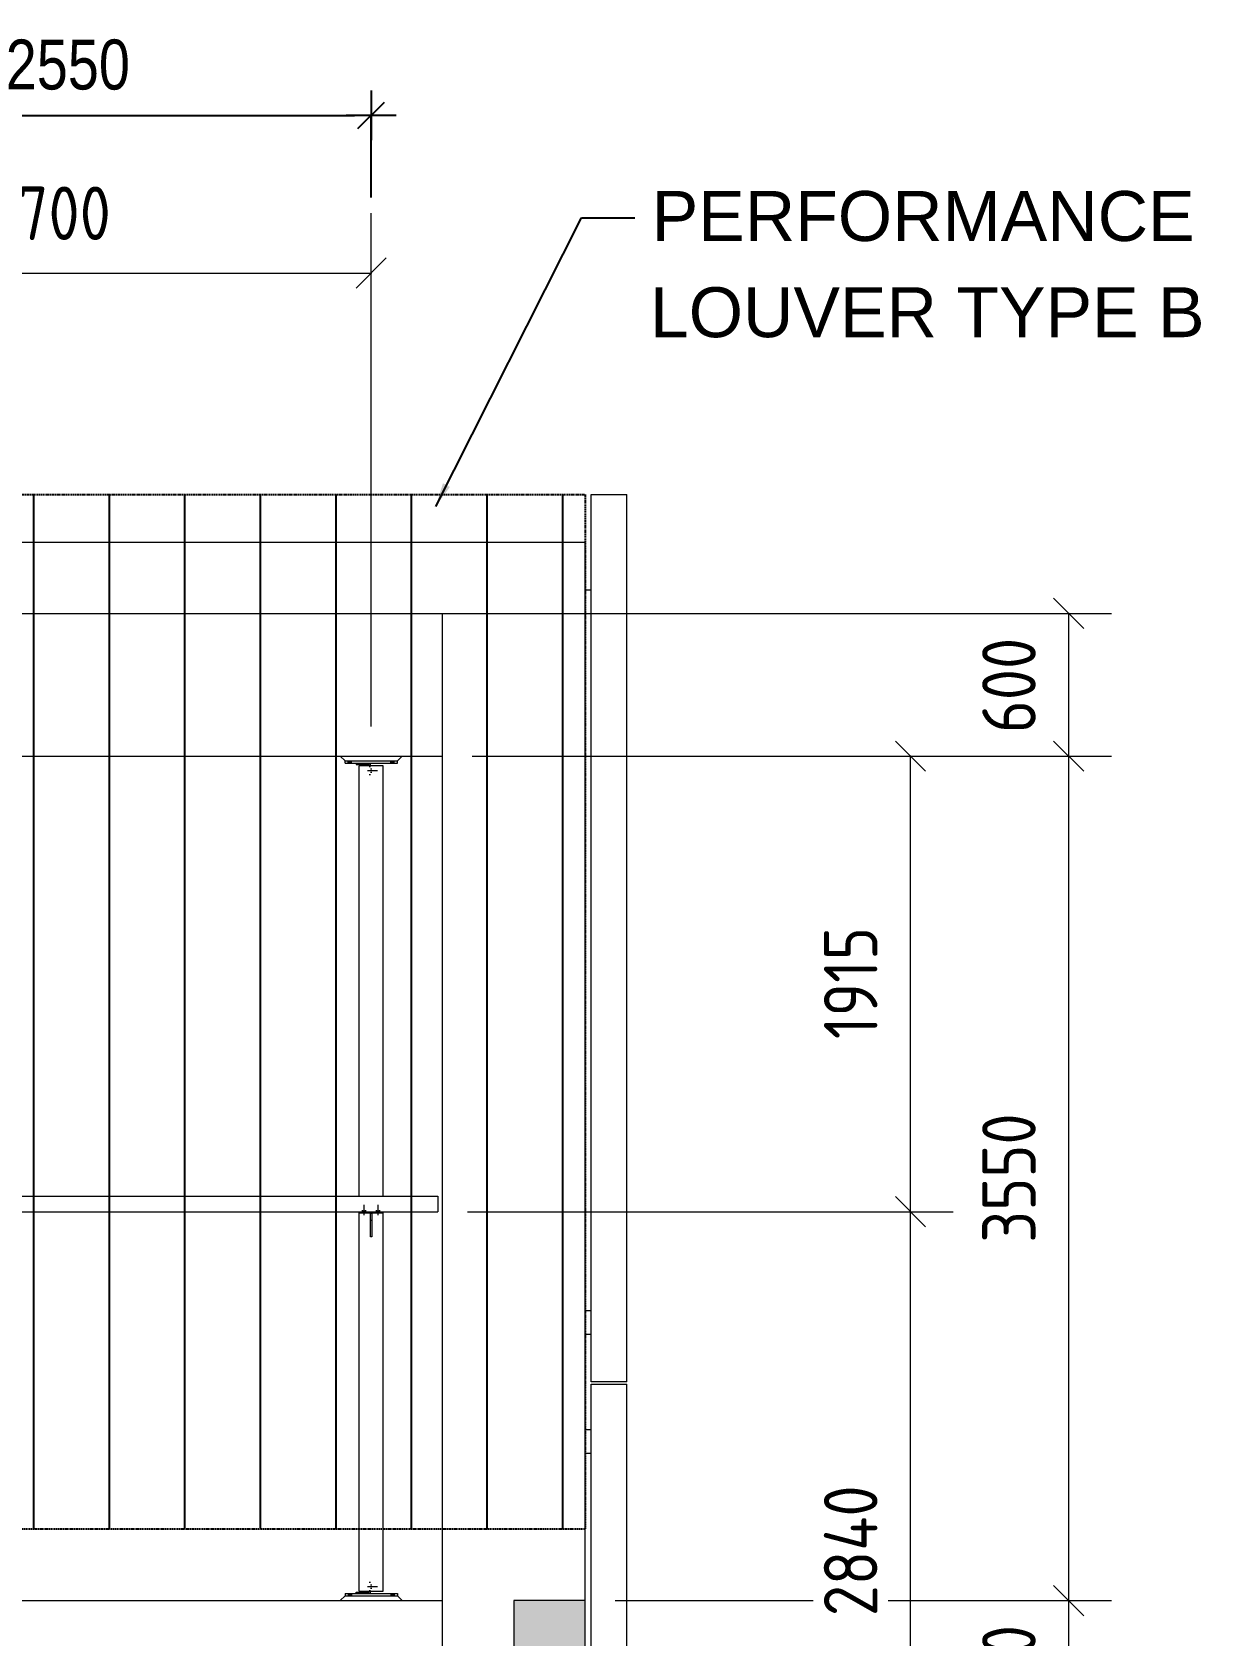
# Model space of a CAD drawing. Header units: millimetres. Extents: x -187664 to 435448, y -313239 to 299894.
# Drawn here: x 114293 to 119205, y -112153 to -105411 of the extents above; entities that cross this region are included whole.
import ezdxf

# ---------------------------------------------------------------- set-up
doc = ezdxf.new("R2010")
doc.units = ezdxf.units.MM
for name, pattern in [('HIDDEN', [0.375, 0.25, -0.125]), ('XKITLINE00', [0]), ('XKITLINE02', [4, 2, -2])]:
    doc.linetypes.add(name, pattern=pattern)
for name, color, linetype in [('000 - EXISTING_CONCRETE_MAIN_COLOR_1', 7, 'Continuous'), ('000 - EXISTING_PRECAST_MAIN_COLOR_1', 7, 'Continuous'), ('HATCH', 7, 'Continuous'), ('S-DIM', 7, 'Continuous')]:
    doc.layers.add(name, color=color, linetype=linetype)
for name, color, linetype, lineweight in [('Bolt', 7, 'Continuous', 0), ('Part', 7, 'Continuous', 0), ('Z-DIMENSIONS', 7, 'Continuous', 0)]:
    doc.layers.add(name, color=color, linetype=linetype, lineweight=lineweight)
doc.styles.add('ISOCPEUR', font='isocpeur.ttf')
doc.styles.add('RomanS', font='arial.ttf', dxfattribs={"width": 0.8})
doc.dimstyles.new('Dim-Cen-End', dxfattribs={"dimtxt": 3, "dimasz": 1, "dimexe": 0, "dimexo": 2.5, "dimgap": 1.5, "dimtad": 1, "dimdec": 0, "dimzin": 1, "dimdsep": 46, "dimtxsty": 'RomanS', "dimblk1": 'CEN1', "dimblk2": 'END', "dimsah": 1, "dimcen": 0.09, "dimclrd": 7, "dimclre": 7, "dimclrt": 7, "dimadec": 0, "dimazin": 0, "dimtfac": 1, "dimtdec": 0, "dimtofl": 0, "dimtmove": 2, "dimatfit": 3, "dimfxl": 1, "dimtfill": 1, "dimtfillclr": 256, "dimtolj": 1, "dimtzin": 0, "dimarcsym": 0})
doc.dimstyles.get("Standard").update_dxf_attribs({"dimtxt": 0.18, "dimasz": 0.18, "dimexe": 0.18, "dimexo": 0.0625, "dimgap": 0.09, "dimtad": 0, "dimtih": 1, "dimtoh": 1, "dimdec": 4, "dimzin": 0, "dimdsep": 46, "dimtxsty": 'Standard', "dimcen": 0.09, "dimclrd": 7, "dimclre": 7, "dimclrt": 7, "dimadec": 0, "dimazin": 0, "dimtfac": 1, "dimtdec": 4, "dimtofl": 0, "dimtmove": 0, "dimatfit": 3, "dimfxl": 1, "dimtolj": 1, "dimtzin": 0, "dimarcsym": 0})

# ---------------------------------------------------------------- blocks, each defined once
blk = doc.blocks.new('*A105104')
at = {"layer": 'Part'}
blk.add_hatch(color=7, dxfattribs=at).paths.add_polyline_path([(866.566, 27.029), (866.566, 31.829), (868.966, 31.829), (868.966, 27.029)], flags=17)
blk = doc.blocks.new('*A25932513')
at = {"layer": 'Part', "color": 7, "linetype": 'XKITLINE00', "lineweight": 0}
for p, q in [((864.166152, 65.028862), (868.966152, 65.028862)), ((864.166152, 0.628857), (864.166152, 65.028862)), ((868.966152, 31.828862), (868.966152, 65.028862))]:
    blk.add_line(p, q, dxfattribs=at)
blk = doc.blocks.new('*A26042524')
at = {"layer": '000 - EXISTING_PRECAST_MAIN_COLOR_1', "color": 7, "linetype": 'XKITLINE00', "lineweight": 0}
for p, q in [((869.166145, 39.108862), (870.366145, 39.108862)), ((869.166145, 22.236862), (869.166145, 39.108862)), ((870.366145, 15.188862), (870.366145, 39.108862)), ((869.166145, 15.188862), (869.166145, 21.620878)), ((870.366145, 15.188862), (869.166145, 15.188862))]:
    blk.add_line(p, q, dxfattribs=at)
blk = doc.blocks.new('*A26192536')
at = {"layer": '000 - EXISTING_CONCRETE_MAIN_COLOR_1', "color": 7, "linetype": 'XKITLINE00', "lineweight": 0}
for p, q in [((762.273467, 31.828862), (767.718133, 31.828862)), ((769.318133, 31.828862), (769.446157, 31.828862)), ((781.286157, 31.828862), (781.446157, 31.828862)), ((817.286157, 31.828862), (864.16613, 31.828862)), ((864.16613, 27.028862), (864.16613, 31.828862)), ((762.273467, 27.028862), (767.718133, 27.028862)), ((769.318133, 27.028862), (769.446157, 27.028862)), ((781.286157, 27.028862), (781.446157, 27.028862)), ((793.286157, 27.028862), (793.446157, 27.028862)), ((805.286157, 27.028862), (805.446157, 27.028862)), ((817.286157, 27.028862), (864.16613, 27.028862))]:
    blk.add_line(p, q, dxfattribs=at)
blk = doc.blocks.new('*A26282545')
at = {"layer": 'Part', "color": 7, "linetype": 'XKITLINE00', "lineweight": 0}
for p, q in [((862.16613, 59.908862), (861.36613, 59.908862)), ((861.36613, 45.428862), (861.36613, 59.908862)), ((862.16613, 45.428862), (862.16613, 59.908862)), ((861.36613, 32.148862), (861.36613, 44.860862)), ((862.16613, 32.148862), (862.16613, 44.860862)), ((861.36613, 32.148862), (862.16613, 32.148862))]:
    blk.add_line(p, q, dxfattribs=at)
blk = doc.blocks.new('*A26302547')
at = {"layer": '000 - EXISTING_PRECAST_MAIN_COLOR_1', "color": 7, "linetype": 'XKITLINE00', "lineweight": 0}
for p, q in [((869.166145, 69.028862), (870.366145, 69.028862)), ((869.166145, 39.188862), (869.166145, 69.028862)), ((870.366145, 39.188862), (870.366145, 69.028862)), ((870.366145, 39.188862), (869.166145, 39.188862))]:
    blk.add_line(p, q, dxfattribs=at)
blk = doc.blocks.new('*A26312548')
at = {"layer": 'Part', "color": 7, "linetype": 'XKITLINE00', "lineweight": 0}
for p, q in [((767.518152, 67.428862), (769.446157, 67.428862)), ((767.518152, 67.428862), (767.518152, 65.028862)), ((781.286157, 67.428862), (781.446157, 67.428862)), ((793.286157, 67.428862), (793.446157, 67.428862)), ((805.286157, 67.428862), (805.446157, 67.428862)), ((817.286157, 67.428862), (868.966152, 67.428862)), ((868.966152, 65.028862), (868.966152, 67.428862)), ((767.518152, 65.028862), (767.718133, 65.028862)), ((769.318133, 65.028862), (769.446157, 65.028862)), ((781.286157, 65.028862), (781.446157, 65.028862)), ((793.286157, 65.028862), (793.446157, 65.028862)), ((805.286157, 65.028862), (805.446157, 65.028862)), ((817.286157, 65.028862), (868.966152, 65.028862))]:
    blk.add_line(p, q, dxfattribs=at)
blk = doc.blocks.new('*A26322549')
at = {"layer": 'Part', "color": 7, "linetype": 'XKITLINE00', "lineweight": 0}
for p, q in [((781.286157, 65.028862), (781.446157, 65.028862)), ((793.286157, 65.028862), (793.446157, 65.028862)), ((805.286157, 65.028862), (805.446157, 65.028862)), ((817.286157, 65.028862), (864.16613, 65.028862)), ((864.16613, 60.228862), (864.16613, 65.028862)), ((781.286157, 60.228862), (781.446157, 60.228862)), ((793.286157, 60.228862), (793.446157, 60.228862)), ((805.286157, 60.228862), (805.446157, 60.228862)), ((817.286157, 60.228862), (864.16613, 60.228862))]:
    blk.add_line(p, q, dxfattribs=at)
blk = doc.blocks.new('*A26422559')
at = {"layer": 'Bolt'}
for points in [[(860.99, 59.989), (860.99, 60.069), (861.102, 60.069), (861.102, 59.989)], [(862.43, 59.989), (862.43, 60.069), (862.542, 60.069), (862.542, 59.989)]]:
    blk.add_hatch(color=7, dxfattribs=at).paths.add_polyline_path(points, flags=17)
at = {"layer": 'Bolt', "color": 7, "linetype": 'XKITLINE00', "lineweight": 0}
for p, q in [((860.99, 59.989), (860.99, 60.069)), ((861.046, 59.989), (861.046, 60.069)), ((861.102, 59.989), (861.102, 60.069)), ((862.43, 59.989), (862.43, 60.069)), ((862.486, 59.989), (862.486, 60.069)), ((862.542, 59.989), (862.542, 60.069))]:
    blk.add_line(p, q, dxfattribs=at)
blk = doc.blocks.new('*A26432560')
at = {"layer": 'Bolt', "color": 7, "linetype": 'XKITLINE02', "lineweight": 0}
for p, q in [((861.70213, 59.884862), (861.74213, 59.884862)), ((861.63877, 59.748862), (861.98213, 59.748862)), ((861.70213, 59.612862), (861.74213, 59.612862)), ((861.74213, 59.804862), (861.79013, 59.804862)), ((861.74213, 59.692862), (861.79013, 59.692862))]:
    blk.add_line(p, q, dxfattribs=at)
blk = doc.blocks.new('*A26442561')
at = {"layer": 'Part', "color": 7, "linetype": 'XKITLINE00', "lineweight": 0}
for p, q in [((861.26213, 59.988862), (861.26213, 59.948862)), ((861.26213, 59.948862), (861.70213, 59.948862)), ((861.70213, 59.948862), (861.70213, 59.908862)), ((861.74213, 59.908862), (861.74213, 59.988862))]:
    blk.add_line(p, q, dxfattribs=at)
blk = doc.blocks.new('*A26452562')
at = {"layer": 'Part', "color": 7, "linetype": 'XKITLINE00', "lineweight": 0}
for p, q in [((860.72613, 60.228862), (860.88613, 60.068862)), ((860.88613, 60.068862), (862.64613, 60.068862)), ((862.64613, 60.068862), (862.80613, 60.228862))]:
    blk.add_line(p, q, dxfattribs=at)
blk = doc.blocks.new('*A26462563')
at = {"layer": 'Part', "color": 7, "linetype": 'XKITLINE00', "lineweight": 0}
for p, q in [((860.88613, 59.988862), (860.88613, 60.068862)), ((860.88613, 60.068862), (862.64613, 60.068862)), ((860.88613, 59.988862), (862.64613, 59.988862)), ((862.64613, 59.988862), (862.64613, 60.068862))]:
    blk.add_line(p, q, dxfattribs=at)
blk = doc.blocks.new('*A26472564')
at = {"layer": 'Part', "color": 7, "linetype": 'XKITLINE00', "lineweight": 0}
for p, q in [((868.968635, 65.028862), (868.966152, 65.028862)), ((868.966152, 64.948862), (868.968635, 64.948862)), ((868.968635, 64.948862), (868.968635, 65.028862))]:
    blk.add_line(p, q, dxfattribs=at)
blk = doc.blocks.new('*A26482565')
at = {"layer": 'Part', "color": 7, "linetype": 'XKITLINE00', "lineweight": 0}
for p, q in [((868.966152, 65.828862), (869.166146, 65.828862)), ((868.968635, 65.028862), (869.166146, 65.028862))]:
    blk.add_line(p, q, dxfattribs=at)
blk = doc.blocks.new('*A27682678')
at = {"layer": 'Part', "color": 7, "linetype": 'XKITLINE00', "lineweight": 0}
for p, q in [((817.526152, 45.428862), (817.526152, 44.908862)), ((817.526152, 45.428862), (864.006152, 45.428862)), ((864.006152, 45.428862), (864.006152, 44.908862)), ((817.526152, 44.908862), (864.006152, 44.908862))]:
    blk.add_line(p, q, dxfattribs=at)
blk = doc.blocks.new('*A27862696')
at = {"layer": 'Part', "color": 7, "linetype": 'XKITLINE00', "lineweight": 0}
for p, q in [((860.88613, 32.068862), (862.64613, 32.068862)), ((860.88613, 32.068862), (860.88613, 31.988862)), ((860.88613, 31.988862), (862.64613, 31.988862)), ((862.64613, 32.068862), (862.64613, 31.988862))]:
    blk.add_line(p, q, dxfattribs=at)
blk = doc.blocks.new('*A27872697')
at = {"layer": 'Part', "color": 7, "linetype": 'XKITLINE00', "lineweight": 0}
for p, q in [((860.72613, 31.828862), (860.88613, 31.988862)), ((860.88613, 31.988862), (862.64613, 31.988862)), ((862.64613, 31.988862), (862.80613, 31.828862))]:
    blk.add_line(p, q, dxfattribs=at)
blk = doc.blocks.new('*A27882698')
at = {"layer": 'Part', "color": 7, "linetype": 'XKITLINE00', "lineweight": 0}
for p, q in [((861.26213, 32.068862), (861.26213, 32.108862)), ((861.26213, 32.108862), (861.70213, 32.108862)), ((861.70213, 32.108862), (861.70213, 32.148862)), ((861.74213, 32.068862), (861.74213, 32.148862))]:
    blk.add_line(p, q, dxfattribs=at)
blk = doc.blocks.new('*A27922702')
at = {"layer": 'Part', "color": 7, "linetype": 'XKITLINE00', "lineweight": 0}
for p, q in [((861.74213, 44.860862), (861.79013, 44.860862)), ((861.74213, 44.060862), (861.74213, 44.860862)), ((861.79013, 44.860862), (861.79013, 44.060862)), ((861.74213, 44.620862), (861.79013, 44.620862)), ((861.79013, 44.060862), (861.74213, 44.060862))]:
    blk.add_line(p, q, dxfattribs=at)
blk = doc.blocks.new('*A27932703')
at = {"layer": 'Part', "color": 7, "linetype": 'XKITLINE00', "lineweight": 0}
for p, q in [((861.36613, 44.860862), (861.36613, 44.908862)), ((862.16613, 44.860862), (861.36613, 44.860862)), ((862.16613, 44.860862), (862.16613, 44.908862))]:
    blk.add_line(p, q, dxfattribs=at)
blk = doc.blocks.new('*A27942704')
at = {"layer": 'Bolt'}
for points in [[(861.47, 44.909), (861.47, 44.957), (861.582, 44.957), (861.582, 44.909)], [(861.47, 44.861), (861.47, 44.909), (861.582, 44.909), (861.582, 44.861)], [(861.95, 44.909), (861.95, 44.957), (862.062, 44.957), (862.062, 44.909)], [(861.95, 44.861), (861.95, 44.909), (862.062, 44.909), (862.062, 44.861)]]:
    blk.add_hatch(color=7, dxfattribs=at).paths.add_polyline_path(points, flags=17)
at = {"layer": 'Bolt', "color": 7, "linetype": 'XKITLINE00', "lineweight": 0}
for p, q in [((861.47, 44.909), (861.47, 44.957)), ((861.47, 44.861), (861.47, 44.909)), ((861.526, 44.798), (861.526, 45.141)), ((861.582, 44.909), (861.582, 44.957)), ((861.582, 44.861), (861.582, 44.909)), ((861.95, 44.909), (861.95, 44.957)), ((861.95, 44.861), (861.95, 44.909)), ((862.006, 44.798), (862.006, 45.141)), ((862.062, 44.909), (862.062, 44.957)), ((862.062, 44.861), (862.062, 44.909))]:
    blk.add_line(p, q, dxfattribs=at)
blk = doc.blocks.new('*A28002710')
at = {"layer": 'Bolt'}
for points in [[(860.99, 31.989), (860.99, 32.069), (861.102, 32.069), (861.102, 31.989)], [(862.43, 31.989), (862.43, 32.069), (862.542, 32.069), (862.542, 31.989)]]:
    blk.add_hatch(color=7, dxfattribs=at).paths.add_polyline_path(points, flags=17)
at = {"layer": 'Bolt', "color": 7, "linetype": 'XKITLINE00', "lineweight": 0}
for p, q in [((860.99, 32.069), (860.99, 31.989)), ((861.046, 32.069), (861.046, 31.989)), ((861.102, 32.069), (861.102, 31.989)), ((862.43, 32.069), (862.43, 31.989)), ((862.486, 32.069), (862.486, 31.989)), ((862.542, 32.069), (862.542, 31.989))]:
    blk.add_line(p, q, dxfattribs=at)
blk = doc.blocks.new('*A28012711')
at = {"layer": 'Bolt', "color": 7, "linetype": 'XKITLINE02', "lineweight": 0}
for p, q in [((861.70213, 32.444862), (861.74213, 32.444862)), ((861.74213, 32.364862), (861.79013, 32.364862)), ((861.63877, 32.308862), (861.98213, 32.308862)), ((861.70213, 32.172862), (861.74213, 32.172862)), ((861.74213, 32.252862), (861.79013, 32.252862))]:
    blk.add_line(p, q, dxfattribs=at)
blk = doc.blocks.new('*A28132723')
at = {"layer": 'Part', "color": 7, "linetype": 'XKITLINE00', "lineweight": 0}
for p, q in [((868.966152, 31.828862), (866.566152, 31.828862)), ((866.566152, 31.828862), (866.566152, 27.028862)), ((868.966152, 27.028862), (868.966152, 31.828862)), ((866.566152, 27.028862), (868.966152, 27.028862))]:
    blk.add_line(p, q, dxfattribs=at)
blk = doc.blocks.new('*A28142724')
at = {"layer": 'Part', "color": 7, "linetype": 'XKITLINE00', "lineweight": 0}
for p, q in [((868.966152, 41.588862), (869.166145, 41.588862)), ((868.968635, 40.788862), (869.166145, 40.788862))]:
    blk.add_line(p, q, dxfattribs=at)
blk = doc.blocks.new('*A28152725')
at = {"layer": 'Part', "color": 7, "linetype": 'XKITLINE00', "lineweight": 0}
for p, q in [((868.968635, 40.788862), (868.966152, 40.788862)), ((868.966152, 40.708862), (868.968635, 40.708862)), ((868.968635, 40.708862), (868.968635, 40.788862))]:
    blk.add_line(p, q, dxfattribs=at)
blk = doc.blocks.new('*A28162726')
at = {"layer": 'Part', "color": 7, "linetype": 'XKITLINE00', "lineweight": 0}
for p, q in [((868.968635, 37.588862), (869.166146, 37.588862)), ((868.966152, 36.788862), (869.166146, 36.788862))]:
    blk.add_line(p, q, dxfattribs=at)
blk = doc.blocks.new('*A28172727')
at = {"layer": 'Part', "color": 7, "linetype": 'XKITLINE00', "lineweight": 0}
for p, q in [((868.968635, 37.668863), (868.966152, 37.668863)), ((868.966152, 37.588863), (868.968635, 37.588863)), ((868.968635, 37.588863), (868.968635, 37.668863))]:
    blk.add_line(p, q, dxfattribs=at)
blk = doc.blocks.new('*A29602869')
at = {"layer": 'Z-DIMENSIONS', "color": 7, "linetype": 'XKITLINE00', "lineweight": 0}
for p, q in [((884.709821, 65.537979), (885.728055, 64.519746)), ((865.16613, 65.028862), (886.658938, 65.028862)), ((885.218938, 60.228862), (885.218938, 65.028862)), ((884.709821, 60.737979), (885.728055, 59.719746)), ((865.16613, 60.228862), (886.658938, 60.228862))]:
    blk.add_line(p, q, dxfattribs=at)
at = {"layer": 'Z-DIMENSIONS', "color": 7}
for p in [(885.218938, 65.028862), (885.218938, 60.228862)]:
    blk.add_point(p, dxfattribs=at)
at = {"layer": 'Z-DIMENSIONS', "color": 7, "style": 'ISOCPEUR', "width": 0.85}
blk.add_text('600', height=1.8, rotation=90.00021, dxfattribs=at).set_placement((884.108938, 61.004644))
blk = doc.blocks.new('*A29612870')
at = {"layer": 'Z-DIMENSIONS', "color": 7, "linetype": 'XKITLINE00', "lineweight": 0}
for p, q in [((884.709821, 60.737979), (885.728055, 59.719746)), ((865.16613, 60.228862), (886.658938, 60.228862)), ((885.218938, 31.828862), (885.218938, 60.228862)), ((869.966152, 31.828862), (876.628606, 31.828862)), ((879.148606, 31.828862), (886.658938, 31.828862)), ((884.709821, 32.337979), (885.728055, 31.319746))]:
    blk.add_line(p, q, dxfattribs=at)
at = {"layer": 'Z-DIMENSIONS', "color": 7}
for p in [(885.218938, 60.228862), (885.218938, 31.828862)]:
    blk.add_point(p, dxfattribs=at)
at = {"layer": 'Z-DIMENSIONS', "color": 7, "style": 'ISOCPEUR', "width": 0.85}
blk.add_text('3550', height=1.8, rotation=90.00021, dxfattribs=at).set_placement((884.108938, 43.863237))
blk = doc.blocks.new('*A29632871')
at = {"layer": 'Z-DIMENSIONS', "color": 7, "linetype": 'XKITLINE00', "lineweight": 0}
for p, q in [((879.389489, 60.737979), (880.407723, 59.719746)), ((865.16613, 60.228862), (881.338606, 60.228862)), ((879.898606, 44.908862), (879.898606, 60.228862)), ((879.389489, 45.417979), (880.407723, 44.399746)), ((865.006152, 44.908862), (881.338606, 44.908862))]:
    blk.add_line(p, q, dxfattribs=at)
at = {"layer": 'Z-DIMENSIONS', "color": 7}
for p in [(879.898606, 60.228862), (879.898606, 44.908862)]:
    blk.add_point(p, dxfattribs=at)
at = {"layer": 'Z-DIMENSIONS', "color": 7, "style": 'ISOCPEUR', "width": 0.85}
blk.add_text('1915', height=1.8, rotation=90.00021, dxfattribs=at).set_placement((878.788606, 50.712612))
blk = doc.blocks.new('*A29672875')
at = {"layer": 'Z-DIMENSIONS', "color": 7, "linetype": 'XKITLINE00', "lineweight": 0}
for p, q in [((869.966152, 31.828862), (876.628606, 31.828862)), ((879.148606, 31.828862), (886.658938, 31.828862)), ((884.709821, 32.337979), (885.728055, 31.319746)), ((885.218938, 27.028862), (885.218938, 31.828862)), ((884.709821, 27.537979), (885.728055, 26.519746)), ((869.966152, 27.028862), (886.658938, 27.028862))]:
    blk.add_line(p, q, dxfattribs=at)
at = {"layer": 'Z-DIMENSIONS', "color": 7}
for p in [(885.218938, 31.828862), (885.218938, 27.028862)]:
    blk.add_point(p, dxfattribs=at)
at = {"layer": 'Z-DIMENSIONS', "color": 7, "style": 'ISOCPEUR', "width": 0.85}
blk.add_text('600', height=1.8, rotation=90.00021, dxfattribs=at).set_placement((884.108938, 27.804644))
blk = doc.blocks.new('*A29682876')
at = {"layer": 'Z-DIMENSIONS', "color": 7, "linetype": 'XKITLINE00', "lineweight": 0}
for p, q in [((879.389489, 45.417979), (880.407723, 44.399746)), ((865.006152, 44.908862), (881.338606, 44.908862)), ((879.898606, 22.188862), (879.898606, 44.908862)), ((879.389489, 22.697979), (880.407723, 21.679746)), ((870.566125, 22.188862), (881.338606, 22.188862))]:
    blk.add_line(p, q, dxfattribs=at)
at = {"layer": 'Z-DIMENSIONS', "color": 7}
for p in [(879.898606, 44.908862), (879.898606, 22.188862)]:
    blk.add_point(p, dxfattribs=at)
at = {"layer": 'Z-DIMENSIONS', "color": 7, "style": 'ISOCPEUR', "width": 0.85}
blk.add_text('2840', height=1.8, rotation=90.00021, dxfattribs=at).set_placement((878.788606, 31.305894))
blk = doc.blocks.new('*A29722880')
at = {"layer": 'Z-DIMENSIONS', "color": 7, "linetype": 'XKITLINE00', "lineweight": 0}
for p, q in [((840.166152, 61.228862), (840.166152, 78.487993)), ((861.76613, 61.228862), (861.76613, 78.487993)), ((840.675269, 76.98711), (839.657035, 75.968876)), ((862.275246, 76.98711), (861.257013, 75.968876)), ((840.166152, 76.477993), (861.76613, 76.477993))]:
    blk.add_line(p, q, dxfattribs=at)
at = {"layer": 'Z-DIMENSIONS', "color": 7}
for p in [(840.166152, 76.477993), (861.76613, 76.477993)]:
    blk.add_point(p, dxfattribs=at)
at = {"layer": 'Z-DIMENSIONS', "color": 7, "style": 'ISOCPEUR', "width": 0.85}
blk.add_text('2700', height=1.8, dxfattribs=at).set_placement((848.800516, 77.587993))
blk = doc.blocks.new('CEN1')
at = {"color": 7}
for p, q in [((0, 1.5), (0, -1.5)), ((1.5, 0), (-1.5, 0))]:
    blk.add_line(p, q, dxfattribs=at)
blk.add_circle((0, 0), 0.75, dxfattribs=at)
blk = doc.blocks.new('END')
at = {"color": 7}
for p, q in [((0, 1.5), (0, -1.5)), ((1.5, 0), (-1.5, 0)), ((-0.795, -0.795), (0.795, 0.795))]:
    blk.add_line(p, q, dxfattribs=at)
blk = doc.blocks.new('*D4651')
at = {"layer": 'S-DIM', "color": 7, "lineweight": -2, "transparency": 16777216}
for p, q in [((113167.9, -106106.1), (113167.9, -105761)), ((113237.9, -105761), (115647.9, -105761)), ((115717.9, -106106.1), (115717.9, -105761))]:
    blk.add_line(p, q, dxfattribs=at)
at = {"layer": 'S-DIM', "color": 7, "lineweight": -2, "transparency": 16777216, "xscale": 70, "yscale": 70, "zscale": 70, "rotation": 180}
blk.add_blockref('CEN1', (113167.9, -105761), dxfattribs=at)
at = {"layer": 'S-DIM', "color": 7, "lineweight": -2, "transparency": 16777216, "xscale": 70, "yscale": 70, "zscale": 70}
blk.add_blockref('END', (115717.9, -105761), dxfattribs=at)
at = {"layer": 'S-DIM', "color": 7, "transparency": 16777216, "insert": (114442.9, -105548.8), "char_height": 210, "attachment_point": 5, "style": 'RomanS', "bg_fill": 3, "box_fill_scale": 1.1, "bg_fill_color": 256, "bg_fill_true_color": 13158600, "bg_fill_transparency": 0}
blk.add_mtext('\\A1;2550', dxfattribs=at)

msp = doc.modelspace()

# ---------------------------------------------------------------- hatches: boundary and pattern name
at = {"layer": 'HATCH'}
h = msp.add_hatch(dxfattribs=at)
h.set_pattern_fill('ANSI31', scale=100, angle=45)
h.set_pattern_definition([(90, (0, -142230.9), (-317.5, 0), [])])
h.paths.add_polyline_path([(110136.88, -107354.988), (116617.88, -107354.988), (116617.88, -111704.988), (110136.88, -111704.988)])

# ---------------------------------------------------------------- linework, layer by layer
at = {"color": 7, "linetype": 'HIDDEN', "ltscale": 20}
msp.add_lwpolyline([(110136.88, -107354.988), (116617.88, -107354.988), (116617.88, -111704.988), (110136.88, -111704.988)], close=True, dxfattribs=at)

# ---------------------------------------------------------------- block references
at = {"color": 7, "lineweight": 0, "xscale": 125, "yscale": 125, "zscale": 125}
for name in ['*A29722880', '*A26302547', '*A26312548', '*A29602869', '*A26482565', '*A26322549', '*A25932513', '*A26472564', '*A29632871', '*A29612870', '*A26452562', '*A26462563', '*A26422559', '*A26442561', '*A26282545', '*A26432560', '*A27682678', '*A27932703', '*A27942704', '*A29682876', '*A27922702', '*A28142724', '*A28152725', '*A26042524', '*A28172727', '*A28162726', '*A27872697', '*A27862696', '*A28002710', '*A27882698', '*A28012711', '*A29672875', '*A26192536', '*A105104', '*A28132723']:
    msp.add_blockref(name, (7997.111, -115983.596), dxfattribs=at)

# ---------------------------------------------------------------- texts
at = {"layer": 'S-DIM', "color": 7, "style": 'RomanS'}
for s, p in [('PERFORMANCE', (116896.726, -106289.149)), ('LOUVER TYPE B', (116889.385, -106693.633))]:
    msp.add_text(s, height=210, dxfattribs=at).set_placement(p)

# ---------------------------------------------------------------- leaders
at = {"color": 7}
msp.add_leader([(115989.041, -107404.787), (116601.12, -106192.486), (116825.551, -106192.486)], dimstyle='Standard', override={"dimasz": 100, "dimgap": 0.09, "dimtad": 0, "dimclrd": 7}, dxfattribs=at)

# ---------------------------------------------------------------- next in the draw order: dimensions: what is measured, and where the dimension line sits
at = {"layer": 'S-DIM', "color": 7}
dim = msp.add_linear_dim(base=(115717.877, -105760.971), p1=(113167.88, -106281.102), p2=(115717.877, -106281.102), dimstyle='Dim-Cen-End', override={"dimscale": 70, "dimclrd": 7, "dimclre": 7, "dimclrt": 7}, dxfattribs=at)
dim.commit()
dim.dimension.update_dxf_attribs({"geometry": '*D4651', "text_midpoint": (114442.879, -105548.75)})

doc.saveas('drawing.dxf')
